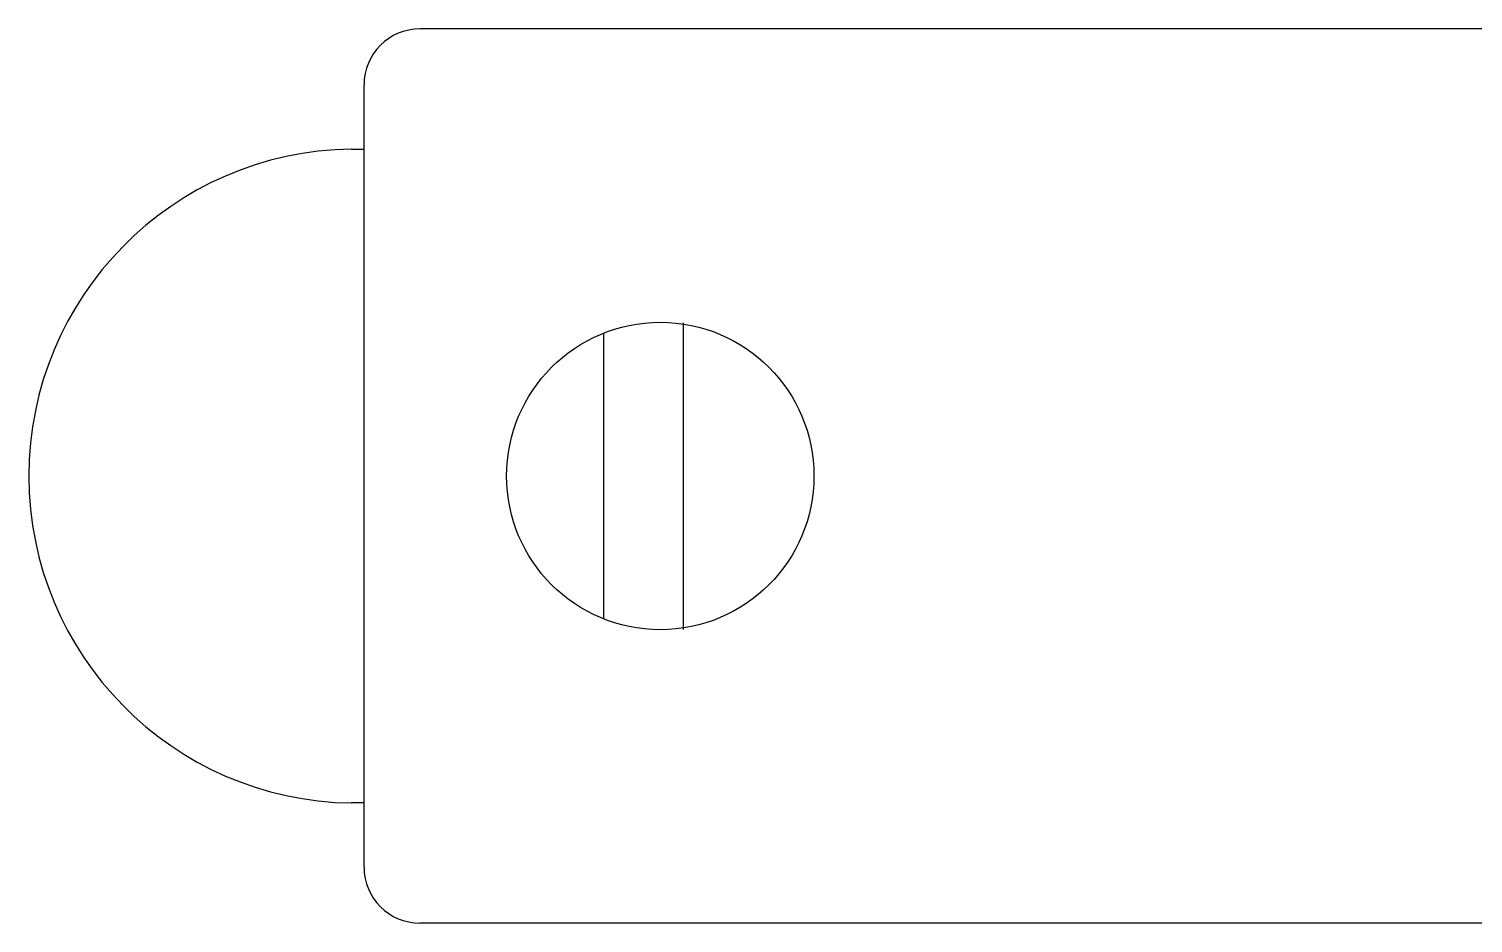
# Model space of a CAD drawing. Extents: x -3080 to 28500, y -1326 to 31609.
# Drawn here: x 2430.027 to 2432.611, y 26385.236 to 26386.836 of the extents above; entities that cross this region are included whole.
import ezdxf

# ---------------------------------------------------------------- set-up
doc = ezdxf.new("R2010")
doc.units = 0
doc.header["$LTSCALE"] = 100
doc.layers.add('0-xref', color=8, linetype='Continuous')
doc.layers.add('188K-SM-07-F10-MECH-CR PIPE-Y2257103$0$AP7P1-SM-08-FNN-120-A(4)-SMP$0$15P6-SM-08-FNN-320-A(10)-UIS-TCM$0$15P6-SM-08-FNN-00-(@10)170308-MIC$0$0-CDS', color=140, linetype='Continuous')

# ---------------------------------------------------------------- blocks, each defined once
blk = doc.blocks.new('188K-SM-07-F10-MECH-CR PIPE-Y2257103$0$CDS-WET')
at = {"layer": '188K-SM-07-F10-MECH-CR PIPE-Y2257103$0$AP7P1-SM-08-FNN-120-A(4)-SMP$0$15P6-SM-08-FNN-320-A(10)-UIS-TCM$0$15P6-SM-08-FNN-00-(@10)170308-MIC$0$0-CDS', "ltscale": 0.1}
for p, q in [((2434.0169, -72947.9269), (2430.7269, -72947.9269)), ((2430.6269, -72949.4269), (2430.6269, -72948.0269)), ((2430.6042, -72948.1419), (2430.6269, -72948.1419)), ((2431.0555, -72948.4713), (2431.0555, -72948.9825)), ((2431.1978, -72948.4526), (2431.1978, -72949.0013)), ((2430.6269, -72949.3119), (2430.6042, -72949.3119)), ((2434.0169, -72949.5269), (2430.7269, -72949.5269))]:
    blk.add_line(p, q, dxfattribs=at)
blk.add_circle((2431.1569, -72948.7269), 0.275, dxfattribs=at)
for centre, radius, start, end in [((2430.7269, -72948.0269), 0.1, 90, 180), ((2430.6123, -72948.7269), 0.5851, 90.7958, 269.2042), ((2430.7269, -72949.4269), 0.1, 180, 270)]:
    blk.add_arc(centre, radius, start, end, dxfattribs=at)
blk = doc.blocks.new('188K-SM-07-F10-MECH-CR PIPE-Y2257103')
blk.add_blockref('188K-SM-07-F10-MECH-CR PIPE-Y2257103$0$CDS-WET', (0, 99334.7631))

msp = doc.modelspace()

# ---------------------------------------------------------------- block references
at = {"layer": '0-xref'}
msp.add_blockref('188K-SM-07-F10-MECH-CR PIPE-Y2257103', (0, 0), dxfattribs=at)

doc.saveas('drawing.dxf')
